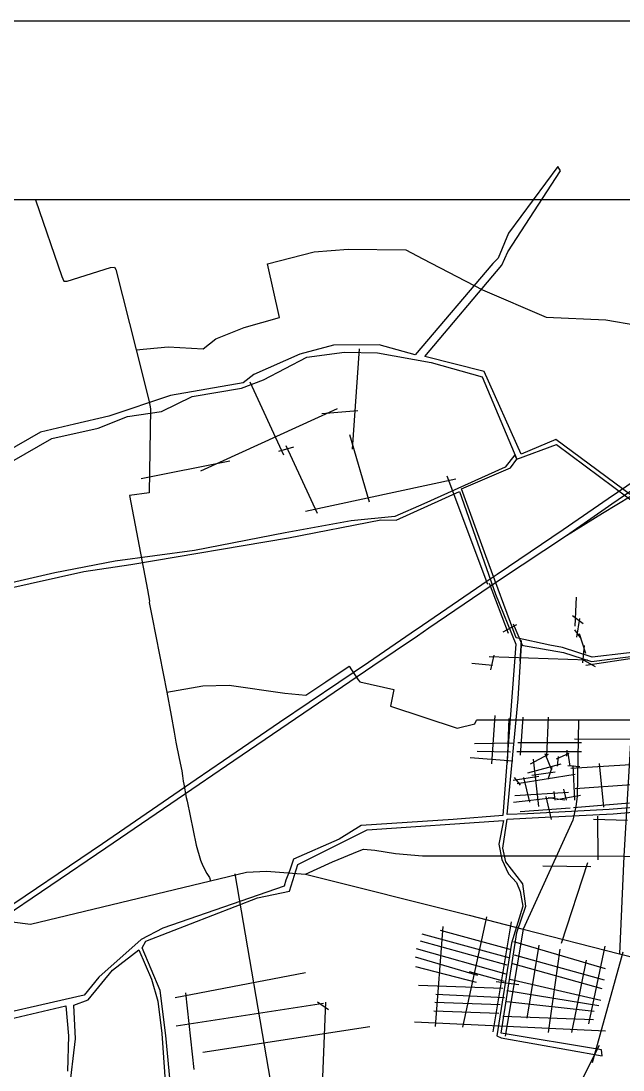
# Model space of a CAD drawing. Header units: metres. Extents: x 4598 to 17455, y -871 to 5824.
# Drawn here: x 7456 to 9923, y 1524 to 5824 of the extents above; entities that cross this region are included whole.
import ezdxf

# ---------------------------------------------------------------- set-up
doc = ezdxf.new("R2010")
doc.units = ezdxf.units.M
doc.header["$MEASUREMENT"] = 0
doc.header["$XCLIPFRAME"] = 0
for name, color, linetype in [('图框', 6, 'Continuous'), ('底图', 73, 'Continuous'), ('水网', 141, 'Continuous'), ('路网', 2, 'Continuous')]:
    doc.layers.add(name, color=color, linetype=linetype)
picture_1 = doc.add_image_def('image1.jpg', size_in_pixel=(8192, 4266))

msp = doc.modelspace()

# ---------------------------------------------------------------- linework, layer by layer
at = {"layer": '图框'}
msp.add_lwpolyline([(7124.75436926012, 5091.100705268808), (7124.75436926012, 524.6631070550415), (14604.87148212548, 524.6631070550415), (14604.87148212548, 5091.100705268806), (7124.75436926012, 5091.100705268808)], dxfattribs=at)
at = {"layer": '水网'}
for points in [[(10026.25158082193, 3828.347374293255), (9647.97286115645, 4107.920266165165), (9505.411239481298, 4048.93726302794), (9353.164906990833, 4387.298535457579), (9110.82587160368, 4448.973769698), (9426.65545644518, 4823.535991824233), (9450.268216724508, 4878.098446357646), (9665.834914975918, 5210.417794484296), (9655.503877450365, 5228.113787841692), (9453.314249699237, 4953.827903147554), (9410.514756982911, 4852.076516298403), (9389.25439301785, 4830.28252460924), (9071.549150595441, 4455.248263671296), (8923.779795124778, 4496.590469219547), (8736.112138679136, 4495.113982412673), (8598.686194105656, 4458.201237285044), (8409.541011509718, 4375.516538710508), (8366.339748135882, 4341.315860665462), (8067.84452920314, 4288.161473184241), (7815.158443691792, 4204.00028780289), (7674.777446817839, 4171.517003095825), (7535.812837081031, 4137.99189825874), (7390.582934190752, 4054.805838120519)], [(7418.817512723385, 4017.639537431416), (7582.105987689574, 4112.224098716862), (7771.426581025473, 4154.786935686832), (7892.118632140453, 4202.079072590627), (8031.742669804371, 4223.360778553586), (8157.743625224801, 4285.038600095663), (8359.908506232548, 4318.39668023755), (8449.241338537424, 4352.802042590745), (8627.294885170879, 4446.390492741891), (8781.237097429928, 4465.849588433164), (8916.631625508075, 4463.069676551851), (9136.416187819093, 4424.151485169364), (9345.528353114612, 4365.592799502366), (9487.414534263897, 4028.303819866676), (9649.702949658502, 4087.60736093024), (10060.70268686651, 3782.210323836131)], [(10077.79104103206, 3248.491103294655), (9796.767022942193, 3215.731264789298), (9674.99048218981, 3255.979041740648), (9622.322861618712, 3265.573331205698), (9485.491566732291, 3295.430217262474), (9360.10418497934, 3630.939708320599), (9260.9738258227, 3906.632797633007), (9461.91447087738, 3992.52143808105), (9487.414534263897, 4028.303819866676), (9479.951089359396, 4046.045771168876), (9439.97357146861, 3995.413466367114), (9106.104338531382, 3845.279826186656), (8988.23050478287, 3793.196294109628), (8809.016044745687, 3775.543997402245), (8538.055217076326, 3726.317996255937), (8166.3613146923, 3653.140481324343), (7842.344924856675, 3609.594469728298), (7594.829453025944, 3561.186918336491), (7096.488268511485, 3447.588277243136)], [(7390.18698629632, 3494.920948539395), (7713.25644927402, 3567.813572811778), (7905.581588397268, 3596.213233085116), (8551.355863810284, 3705.195840561239), (8930.732174330275, 3779.14523381769), (8993.67769971327, 3777.958524795308), (9253.178601650636, 3894.847926106363), (9400.495237286086, 3473.946269038599), (9482.938285089447, 3269.161343634885), (9430.125095439376, 2566.814738214249), (9227.184331241415, 2551.259880709171), (8850.125480456627, 2525.441772524151), (8759.209584419266, 2469.980086929281), (8572.309804864577, 2387.445739328338), (8556.997393460944, 2342.502584842616), (8541.685709902784, 2301.384612103808), (8534.029504200907, 2277.478807314299), (8037.181130590033, 2105.002380017424), (7948.180195784778, 2058.146922136192), (7775.187358177383, 1904.460629315698), (7715.339542792296, 1830.861096737615), (7222.747609046869, 1718.928390427376)], [(10201.9119717991, 2619.182011038647), (9866.536098895944, 2591.621786410979), (9531.195162571617, 2573.724845958932), (9447.607941808528, 2570.741974637261), (9492.401003059698, 3045.330140891718), (9506.321774069569, 3265.469264183834), (9678.47031101957, 3235.640838445164), (9793.899312088965, 3198.852571274561), (10105.35891318344, 3237.629323500267)], [(8074.222638392704, 1403.787287850631), (8049.135263344739, 1665.294489707506), (8025.707375795581, 1849.443097170326), (7952.783090057899, 2024.890896670404), (7967.512497300749, 2052.198428170523), (8424.702031071298, 2228.934703891107), (8555.677081915783, 2257.065572271007), (8590.401857828607, 2366.135860525188), (8874.291403235518, 2507.966849718651), (9432.580845799532, 2547.171656628081), (9413.179398971142, 2450.085462127405), (9425.953813485103, 2387.247379535343), (9453.467097232002, 2327.355083608011), (9486.876656517505, 2292.990543125256), (9501.653373711042, 2256.07894790941), (9512.461877815193, 2195.2046272679), (9466.278631861089, 2043.018681925023), (9405.875470440253, 1663.576808891492), (9423.976257549019, 1656.181438348896), (9836.843646038673, 1582.307651796145), (9834.189921731362, 1606.664796984172), (9422.882305921523, 1674.668283576611), (9487.003301616174, 2086.853896349669), (9524.506991244036, 2195.585535565973), (9511.684538934147, 2287.242708776204), (9443.125869871003, 2376.843552132603), (9429.54209127871, 2433.603200720623), (9448.06648440694, 2551.635326926014), (9576.496259907843, 2558.421819147538), (9882.751038588352, 2573.228658998502), (10089.79466727353, 2591.869017457299)], [(7652.835819563712, 1432.54457070725), (7679.733346107067, 1651.391193087446), (7672.048754434917, 1789.610021702945), (7730.646859278204, 1811.686604227638), (7830.635348154465, 1932.90024902561), (7939.186210248504, 2016.407422046061), (7991.059751494555, 1895.466018876992), (8016.060512940516, 1806.076184343896), (8032.391180050677, 1673.616401717881), (8050.534182192409, 1418.146811994549)], [(7290.268370577833, 1705.12858587323), (7640.146562960814, 1786.394868188945), (7650.888833134202, 1663.728884732758), (7646.111983811832, 1518.931410461431)]]:
    msp.add_lwpolyline(points, dxfattribs=at)
at = {"layer": '路网'}
for p, q in [((8813.64223007136, 4068.996325223474), (8842.827374688814, 4480.135230741114)), ((8394.00151234318, 4344.224562673189), (8530.995116752454, 4045.700836144853)), ((8192.79738725582, 3980.167360191932), (8752.431888108258, 4235.004785879398)), ((8688.307253186707, 4214.617711330589), (8835.503066486795, 4227.72354408726)), ((8802.068032612558, 4128.704922733828), (8882.224190187175, 3853.480422497553)), ((8512.049301140825, 4060.262744773178), (8573.258915258572, 4077.737380100705)), ((8541.196597797796, 4083.562258543272), (8669.44659548637, 3806.881682435342)), ((7947.854848893593, 3948.606304783258), (8311.039510773842, 4020.719863781764)), ((9201.390946161118, 3959.78402285662), (9367.531847227247, 3515.638910221111)), ((8621.35275537241, 3814.162636749505), (9237.82543090498, 3946.678190099948)), ((9370.630769463494, 3530.286163041927), (9101.508108115064, 3346.178849668335)), ((9407.55655776361, 3555.546466988139), (9370.630769463494, 3530.286163041927)), ((9378.54669846432, 3507.832171067223), (9415.931123053893, 3533.454695606231)), ((9127.448889054598, 3335.734107649046), (9378.54669846432, 3507.832171067223)), ((9374.760807682644, 3520.079294804251), (9452.307639519104, 3314.973256518308)), ((9726.913516922737, 3343.232340068789), (9731.474924008246, 3462.649535089499)), ((9758.844822212473, 3353.259571342846), (9715.965994348284, 3385.165025348601)), ((9733.299632411567, 3297.653284333647), (9746.071863389341, 3375.13750659657)), ((9101.508108115064, 3346.178849668335), (9054.24073913345, 3313.985577050224)), ((9080.359631253648, 3304.0195616466), (9127.448889054598, 3335.734107649046)), ((9432.236574928043, 3319.53121958737), (9487.887633770122, 3350.524793501362)), ((9472.377976264688, 3352.347978728998), (9510.695397043368, 3263.013052486466)), ((9751.545988599302, 3293.095321264584), (9725.088808519416, 3328.646858247637)), ((9769.792344786925, 3231.107598480652), (9744.24715498602, 3312.238478676824)), ((9505.221271833405, 3283.979395126342), (9499.747874468914, 3199.202431952872)), ((9757.932104088133, 3192.821283656114), (9765.230937701417, 3263.924645100255)), ((9302.688101056265, 3191.909691042325), (9387.53303866042, 3182.793764904083)), ((9374.760807682644, 3218.34558936517), (9777.090450554853, 3204.671700157866)), ((9393.007163870381, 3223.81514504808), (9380.23420504725, 3164.562200105633)), ((9752.457978878288, 3209.229663226928), (9809.021755844587, 3177.324209221173)), ((9770.704335065908, 3182.793764904083), (9987.835173069618, 3216.522404137533)), ((8810.447714703398, 3164.541461085062), (8837.970345614718, 3123.074948818981)), ((9397.65591240325, 2977.159054648132), (9384.130361442454, 2778.763614402036)), ((9512.351973160637, 2970.131655895443), (9500.99103440228, 2814.442216643831)), ((9615.687095159548, 2969.590909851133), (9609.736231216462, 2809.036481068237)), ((9449.593504043994, 2783.088145366987), (9456.627401933772, 2964.725632841874)), ((9313.79720530822, 2862.014069603465), (9475.563027709839, 2864.716937391321)), ((9491.793252155536, 2865.798142002022), (9753.106489124477, 2866.338600568415)), ((9723.39802366856, 2881.011763167568), (9969.630304069377, 2879.371413923044)), ((9295.943885633375, 2804.71166262537), (9470.6937420225, 2791.737494774745)), ((9325.158871912048, 2830.659998326621), (9462.037476749045, 2828.497589105158)), ((9488.006272569415, 2829.038047671551), (9752.024910868728, 2829.578793715919)), ((9543.853849667825, 2778.737166429637), (9617.80366956594, 2817.8560174288)), ((9577.93666594301, 2603.536023019988), (9556.179183573578, 2798.175563707715)), ((9602.74673189572, 2820.86591167876), (9630.046029096819, 2754.718095323595)), ((9650.429339361843, 2799.926591967174), (9701.54155432561, 2822.202396718727)), ((9654.778943437734, 2768.95774115785), (9658.041874340037, 2809.16297137097)), ((9692.841618328472, 2835.242109544401), (9691.75421730953, 2810.24963806296)), ((9695.88328423095, 2822.575543111889), (9704.392524734722, 2769.177949275821)), ((9709.277095175348, 2761.351074314036), (10642.42147267039, 2817.590100315051)), ((8286.05610262254, 2791.158911311161), (8173.382966824116, 2713.988147591333)), ((8185.405471824351, 2695.233071728237), (8298.614054374637, 2772.443825400062)), ((9532.435411123326, 2741.248602946463), (9668.916612375064, 2779.280499775661)), ((9631.06937972107, 2763.242104340462), (9614.689946969505, 2715.165727559536)), ((9696.223915875426, 2772.239014602849), (9745.579112057458, 2767.477517137479)), ((9717.664057652932, 2772.083489026059), (9723.438055165345, 2630.370940752444)), ((9824.625305405936, 2780.875714980357), (9842.202043830885, 2601.732673771622)), ((8117.234528854728, 2728.972046423796), (8120.389323223623, 2708.167693019938)), ((9472.733164817095, 2711.415002604481), (9578.176854923135, 2727.781410392956)), ((9477.169382494874, 2722.325941130112), (9501.056540487683, 2691.979767583951)), ((9488.867313670693, 2697.968220986193), (9726.837821001653, 2736.692364745133)), ((9515.388544145271, 2723.007838853228), (9539.275702138199, 2621.399328550615)), ((9548.830128628178, 2731.873084209627), (9644.719392244238, 2746.193798828812)), ((8120.389323223623, 2708.167693019938), (8122.485469233485, 2695.927799498289)), ((8122.485469233485, 2695.927799498289), (8132.196981614695, 2640.683478140365)), ((9678.703949391143, 2674.420901213889), (9689.579415271523, 2629.325670886843)), ((9726.896048633265, 2678.307315766462), (9957.508039028617, 2693.762993375072)), ((9473.569459174994, 2621.199531367806), (9639.808619369403, 2640.221948036517)), ((9479.688455404248, 2649.393357421213), (9699.301246202203, 2662.9807157623)), ((9606.928931530916, 2645.081762964546), (9628.679135446439, 2550.544923020585)), ((9684.683199304622, 2629.691630330985), (9615.67181040626, 2639.20283866534)), ((9639.468715570287, 2666.038043875829), (9642.86848140671, 2630.370940752444)), ((9747.915495772964, 2649.393357421213), (9651.707435874152, 2631.39005012362)), ((9500.89787019184, 2583.143773867865), (9706.435586756326, 2598.89986594551)), ((9719.161963474238, 2600.327481499058), (9949.0708552188, 2618.592968696903)), ((9801.810263678666, 2551.925104710564), (9940.492469402612, 2547.704640767479)), ((9818.70573881478, 2564.586496539763), (9819.409565310927, 2385.217785131827)), ((9670.038222127594, 2043.075315083319), (9777.939846129855, 2374.813095295162)), ((8490.98108835984, 1410.899205123831), (8332.78170838987, 2327.998746762343)), ((9790.39036944334, 2356.843997874996), (9594.645812658127, 2358.917576406501)), ((9363.05414236209, 2152.009913739981), (9265.287765474292, 1698.625834399019)), ((9154.335741424817, 1701.494576970232), (9186.229198754068, 2111.73885107378)), ((9390.103060747497, 1680.611602938967), (9465.680342947016, 2131.069444116496)), ((9097.962659951649, 2082.27236008778), (9459.568625171785, 1983.691855146666)), ((9173.586524256505, 2097.037803112413), (9458.265054070742, 2019.736704310519)), ((9075.362332615769, 2022.342404547555), (9442.618561631185, 1918.550786610343)), ((9091.008097209851, 2053.175853237394), (9446.095479079406, 1955.029727495101)), ((9473.864964405075, 2050.502595679544), (9849.695940009784, 1940.376688353135)), ((9530.074280664441, 1735.542316740204), (9578.568435745197, 2035.0848651618)), ((9847.492024156149, 2031.781168435816), (9781.36290301883, 1713.516905292519)), ((9070.581116221147, 1988.034784701071), (9326.573803358362, 1912.905006937392)), ((9477.171566031058, 1995.43964201631), (9845.287380457043, 1893.022456209874)), ((9617.143513793475, 1677.175378873071), (9664.535710947239, 2018.566094054026)), ((9921.61361556733, 2007.232562925899), (9796.792741657771, 1552.67331336118)), ((9072.512090052012, 1947.46072026412), (9321.449043937724, 1884.410191459057)), ((9469.456404852332, 1960.199156186893), (9836.470261351438, 1857.781970380398)), ((9713.029866027993, 1677.175378873071), (9773.647741840106, 1973.414518046658)), ((8086.947559419787, 1821.124218204001), (8621.872436983975, 1923.057578602398)), ((9292.32576617878, 1928.060557554883), (9435.169791866792, 1887.874588365084)), ((9458.379325797665, 1896.036950107198), (9832.006385548739, 1810.138822886452)), ((9084.993910717429, 1871.245713198324), (9429.6228821174, 1858.7743443012)), ((9403.272695310532, 1886.488944593875), (9496.190894027357, 1874.017288218776)), ((9446.311649161507, 1850.073248860485), (9823.244582693093, 1788.402614267426)), ((8130.10733560624, 1840.726765397703), (8164.112272424159, 1525.779135488614)), ((9155.722286900738, 1835.216962800245), (9436.557065188186, 1820.666840768303)), ((8092.178584268083, 1704.815809851803), (8695.114063313464, 1797.60133405833)), ((8670.263965864084, 1802.828545820259), (8716.039618397248, 1771.464412814763)), ((8703.963935461827, 1802.348745103634), (8671.201430731802, 1016.681252381182)), ((9147.401558354031, 1766.623571432196), (9414.367242654555, 1756.230668191972)), ((9152.255559288082, 1801.266678059066), (9419.221243588603, 1791.566596704418)), ((9446.311649161507, 1804.921672853176), (9804.508386555128, 1765.276162229769)), ((9850.570810173638, 1683.114098588063), (9068.916533804499, 1720.462947782303)), ((9429.779368877176, 1744.352366328065), (9801.201784929144, 1731.137291946215)), ((8200.733085589018, 1596.348362881516), (8884.757092159009, 1702.202060231881)), ((9824.422964386293, 1624.430360008089), (9669.137149529532, 1313.423477986245))]:
    msp.add_line(p, q, dxfattribs=at)
for points in [[(7515.480301652933, 5091.100705268808), (7623.146308554577, 4776.076836823113), (7631.521987043561, 4756.974484176933), (7644.684403633938, 4757.0029507122), (7823.004869545119, 4813.546672117058), (7838.565107973533, 4814.7836780563), (7844.542964622618, 4805.230527632031), (7927.531645015122, 4476.090585037227), (7980.93494433375, 4264.262128631211), (7986.91168779345, 4234.399358439818), (7980.909340854974, 3890.263246051595), (7900.731477603557, 3879.347091238108), (7973.698064234348, 3492.56011564713), (7982.071516333388, 3445.982014271524), (7981.469277885051, 3440.000788456388), (7994.036135204376, 3379.101903131325), (8053.243632775041, 3072.174478546344), (8071.184995103868, 2977.223266142047), (8083.137368824573, 2908.547357812151), (8089.726369483637, 2867.092043492105), (8103.776002424078, 2800.504821179993), (8114.680859744789, 2749.559088460263), (8117.234528854728, 2728.972046423796)], [(7927.531645015122, 4476.090585037227), (8058.729457274319, 4488.060499488469), (8202.93049926335, 4480.005940076522), (8253.795714194195, 4520.734244912024), (8370.480804434286, 4568.176799364946), (8515.281858474256, 4607.910368260088), (8465.630026003584, 4828.260063429921), (8657.69844902331, 4878.238623683433), (8796.502722094076, 4888.684653228708), (9033.427333934475, 4885.577886934019), (9102.828357273953, 4849.276266306265), (9346.914151953773, 4721.302086472138), (9608.342410113904, 4610.088032336533), (9852.402601314949, 4598.595456505287), (9979.823343254866, 4576.717927451804), (10085.69931094372, 4566.163469611294)], [(11003.85022586422, 4579.51278354004), (10931.29440815398, 4541.510557712149), (10665.33322033496, 4387.198381126951), (10415.76605392271, 4234.333370593469), (10248.12891954394, 4123.175399161968), (10053.0771341736, 3995.083141186833), (9861.272538334371, 3865.734580603986), (9676.76382193366, 3737.919249160308), (9407.55655776361, 3555.546466988139)], [(9415.931123053893, 3533.454695606231), (9690.891378503535, 3715.190593626443), (9876.79381493503, 3845.078422943688), (10226.80678428361, 4083.412316690291), (10539.69692983502, 4285.155759093909), (10891.61457566382, 4492.983811047021), (11009.04328011373, 4555.781111038848)], [(9690.891378503535, 3715.190593626443), (9839.077658264207, 3806.280131158047), (10015.18063991354, 3912.884830316156), (10065.00390441367, 3936.778308529966), (10112.40708317445, 3955.037112471275), (10159.35162564391, 3973.267478300351), (10201.46712859371, 3980.22840568712), (10232.1300823337, 3977.446621974092), (10258.77774203406, 3968.238275365066), (10283.0286931044, 3952.332965365238), (10301.64799113409, 3934.812952748127), (10364.45110825473, 3877.566763942223)], [(9992.916741764415, 3651.337873878982), (9958.758356014507, 2957.831272163056), (9925.869012454767, 2400.277395930234), (9908.90280886391, 2000.423693448864)], [(9054.24073913345, 3313.985577050224), (8879.130727334188, 3194.735471681319), (8514.563847763702, 2947.665009651426), (8286.05610262254, 2791.158911311161)], [(8298.614054374637, 2772.443825400062), (8897.955966415124, 3181.183219077159), (9080.359631253648, 3304.0195616466)], [(8053.243632775041, 3072.174478546344), (8200.4358294739, 3098.023813328333), (8308.753033593537, 3100.699313090276), (8536.711973654346, 3068.31390179703), (8622.873259524125, 3060.132174042147), (8705.44671821432, 3115.270964240748), (8799.974777013304, 3179.326658648066), (8810.447714703398, 3164.541461085062)], [(8837.970345614718, 3123.074948818981), (8844.53930876428, 3114.598207178153), (8984.239703733712, 3082.923034291808), (8969.881715813892, 3014.787334873434), (9242.682373143973, 2924.521203583665), (9315.675676454099, 2942.590937711857), (9322.859123194828, 2958.136596538685)], [(10659.05702744448, 2960.376073449012), (10641.37392633432, 2959.440693963412), (9958.758356014507, 2957.831272163056), (9740.28494976485, 2957.94770942498), (9322.859123194828, 2958.136596538685)], [(9740.28494976485, 2957.94770942498), (9734.31933825487, 2644.836302590184), (9729.844294725228, 2603.954975451435), (9716.44810720371, 2548.185815733484), (9513.913425654413, 2101.397239578049), (9440.27892208496, 1662.488481271173)], [(8173.382966824116, 2713.988147591333), (7789.622380644323, 2450.869822159037), (7336.922747023644, 2144.300214803405), (7124.75436926012, 1998.23491012097)], [(7124.75436926012, 1974.260550437651), (7351.590203134583, 2128.19411743395), (7803.98816093454, 2435.058292451408), (8185.405471824351, 2695.233071728237)], [(8132.196981614695, 2640.683478140365), (8136.535102173926, 2625.303808808885), (8149.693065984415, 2565.291195038333), (8173.921753153445, 2446.011998561304), (8191.418950714412, 2383.912231631204), (8200.69743027376, 2360.338670508097), (8217.147111425416, 2329.310953628365), (8227.620049122961, 2312.599175674934), (8232.381183743717, 2298.9029859934)], [(8621.07099696459, 2326.080629118811), (8731.60568535352, 2377.210929419007), (8841.111781643944, 2422.719051671307), (8859.904738074409, 2429.228911721241), (8905.264090994613, 2425.438392640185), (8990.461350074278, 2411.049954891298), (9100.617552183809, 2401.886746051348), (9170.210045054793, 2402.230867563374), (9653.49804835418, 2401.145461765211)], [(9653.49804835418, 2401.145461765211), (9925.869012454767, 2400.277395930234), (10283.37712311396, 2396.991424466576)], [(7396.24379047403, 2141.609395488258), (7419.522922383861, 2130.452850803826), (7494.804954424741, 2121.040170788858), (8232.381183743717, 2298.9029859934), (8379.739246484132, 2334.430055890325), (8462.400647573413, 2339.016162676364), (8621.07099696459, 2326.080629118811), (9292.602485593648, 2157.953544417023), (9513.913425654413, 2101.397239578049), (9908.90280886391, 2000.423693448864), (10542.10143083358, 1838.476777969952), (10557.52029350424, 1834.166397980041), (10761.75593687431, 1783.342317507229), (11138.4811312242, 1689.571602567192), (11255.62708416419, 1652.65572900148)]]:
    msp.add_lwpolyline(points, dxfattribs=at)

# ---------------------------------------------------------------- pictures from other files: only their frames are drawn
at = {"layer": '底图'}
image = msp.add_image(picture_1, insert=(4598.069786131343, -870.9959921445882), size_in_units=(12856.666698137149, 6695.13429373207), dxfattribs=at)
image.set_boundary_path([(-0.5, -0.5), (8191.500000000001, 4265.5)])
image.dxf.clipping = 0

doc.saveas('drawing.dxf')
